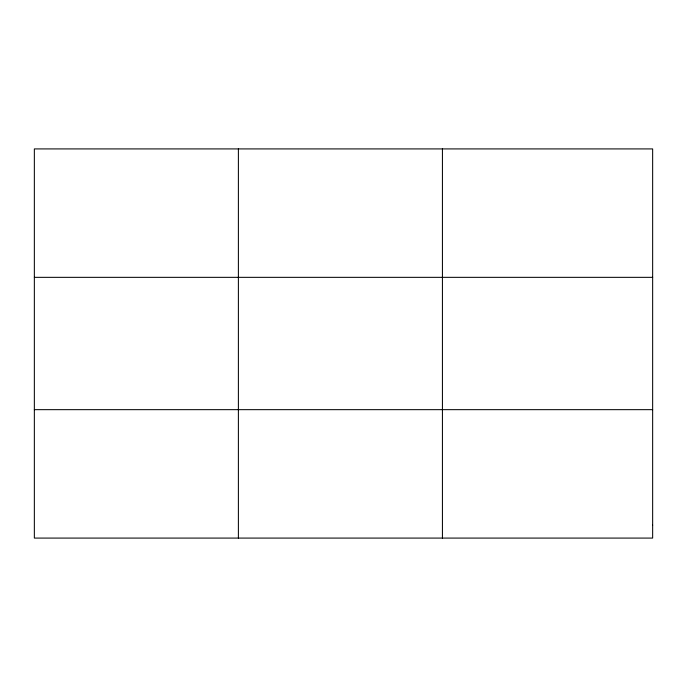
<?xml version="1.0" encoding="UTF-8"?>
<svg xmlns="http://www.w3.org/2000/svg" width="687" height="687" viewBox="0 0 687 687"><rect width="100%" height="100%" fill="white"/><g stroke="black" fill="none" stroke-linecap="round" stroke-linejoin="round"><path stroke-width="1.03" d="M238.389 538.084L238.389 148.916M442.428 538.084L442.428 148.916M34.35 277.342L652.65 277.342M34.35 409.658L652.65 409.658M652.65 525.237L652.65 538.084L34.35 538.084L34.35 148.916L652.65 148.916L652.65 525.237"/></g></svg>
